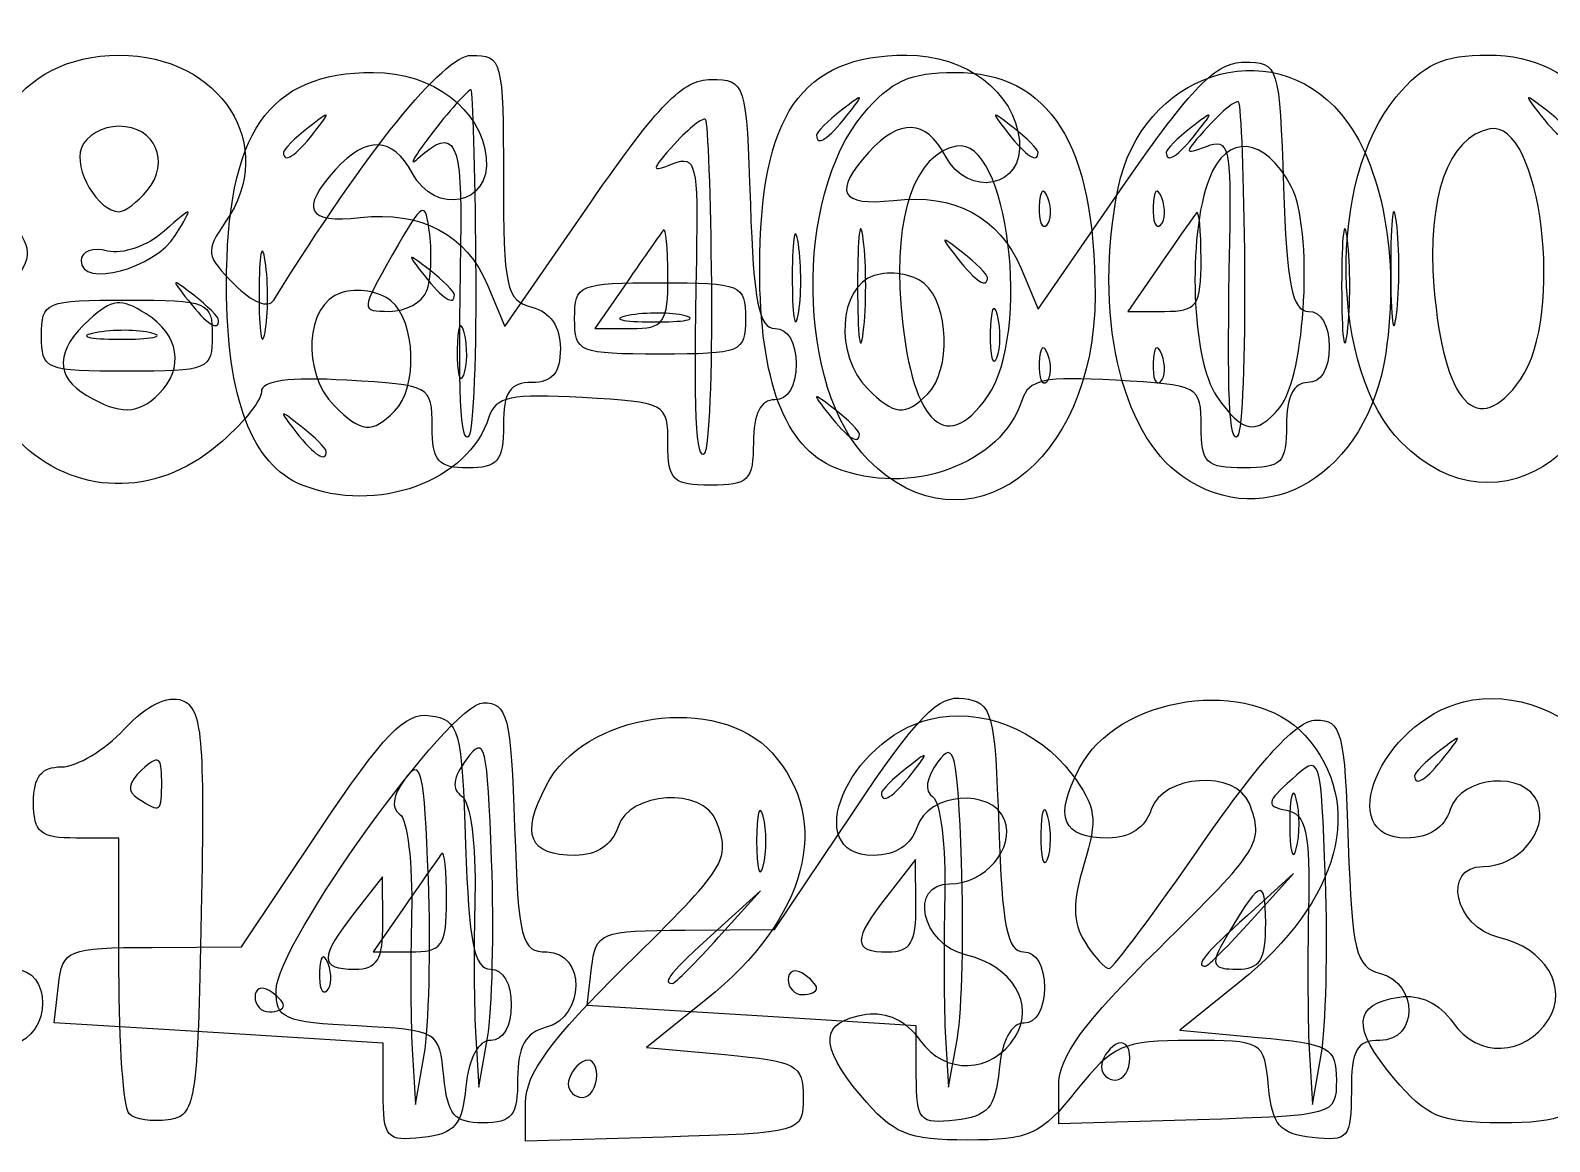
# Model space of a CAD drawing. Extents: x 2.03 to 5.39, y 7.1 to 8.91.
# Drawn here: x 4.4583 to 4.8139, y 7.9881 to 8.2483 of the extents above; entities that cross this region are included whole.
import ezdxf

# ---------------------------------------------------------------- set-up
doc = ezdxf.new("R2010")
doc.units = 0
doc.layers.add('Layer_1', color=7, linetype='CONTINUOUS')

msp = doc.modelspace()

# ---------------------------------------------------------------- linework, layer by layer
at = {"layer": 'Layer_1', "color": 7}
for p, q in [((4.649428, 8.228297), (4.649428, 8.228297)), ((4.524608, 8.224249), (4.524608, 8.224249)), ((4.731275, 8.224249), (4.731275, 8.224249)), ((4.694183, 8.219674), (4.694183, 8.219674)), ((4.485634, 8.210755), (4.485634, 8.210755)), ((4.694178, 8.182995), (4.714174, 8.211896)), ((4.69646, 8.209041), (4.69646, 8.209041)), ((4.723127, 8.209041), (4.723127, 8.209041)), ((4.569358, 8.178946), (4.589354, 8.207848)), ((4.778081, 8.203297), (4.778081, 8.203297)), ((4.492186, 8.200251), (4.492186, 8.200251)), ((4.653261, 8.199249), (4.653261, 8.199249)), ((4.766594, 8.199249), (4.766594, 8.199249)), ((4.63806, 8.198252), (4.638062, 8.198252)), ((4.513241, 8.194203), (4.513242, 8.194203)), ((4.562575, 8.194488), (4.562575, 8.194488)), ((4.690195, 8.192467), (4.694178, 8.182995)), ((4.722697, 8.193297), (4.715216, 8.182464)), ((4.732337, 8.194686), (4.732336, 8.194686)), ((4.742586, 8.19282), (4.742586, 8.19282)), ((4.565375, 8.188419), (4.569358, 8.178946)), ((4.597877, 8.189249), (4.590396, 8.178416)), ((4.607517, 8.190638), (4.607516, 8.190638)), ((4.617766, 8.188772), (4.617766, 8.188772)), ((4.682336, 8.190389), (4.682336, 8.190389)), ((4.551023, 8.187183), (4.551023, 8.187183)), ((4.557516, 8.186341), (4.557516, 8.186341)), ((4.58567, 8.180797), (4.58567, 8.180797)), ((4.611542, 8.18142), (4.611542, 8.181421)), ((4.684646, 8.181567), (4.684646, 8.181567)), ((4.715216, 8.182464), (4.723777, 8.182464)), ((4.486722, 8.177372), (4.486722, 8.177373)), ((4.502336, 8.180389), (4.502336, 8.180389)), ((4.559826, 8.177519), (4.559826, 8.177519)), ((4.590396, 8.178416), (4.598957, 8.178416)), ((4.46085, 8.176749), (4.46085, 8.176749)), ((4.69646, 8.172374), (4.69646, 8.172374)), ((4.723127, 8.172374), (4.723127, 8.172374)), ((4.807147, 8.166539), (4.807147, 8.166539)), ((4.488336, 8.163131), (4.488336, 8.163131)), ((4.668336, 8.163131), (4.668336, 8.163131)), ((4.682327, 8.162491), (4.682327, 8.162491)), ((4.750746, 8.159958), (4.750746, 8.159958)), ((4.543516, 8.159083), (4.543516, 8.159083)), ((4.652336, 8.153723), (4.652336, 8.153723)), ((4.527516, 8.149674), (4.527516, 8.149674)), ((4.779237, 8.151717), (4.779237, 8.151717)), ((4.646677, 8.145837), (4.646677, 8.145837)), ((4.654417, 8.147669), (4.654417, 8.147669)), ((4.521858, 8.141789), (4.521858, 8.141789)), ((4.727906, 8.143852), (4.727906, 8.143852)), ((4.789428, 8.078297), (4.789428, 8.078297)), ((4.664608, 8.074249), (4.664608, 8.074249)), ((4.489003, 8.072595), (4.489003, 8.072595)), ((4.754634, 8.068297), (4.754634, 8.068297)), ((4.629814, 8.064249), (4.629814, 8.064249)), ((4.632466, 8.037717), (4.650931, 8.065296)), ((4.696493, 8.064185), (4.696493, 8.064185)), ((4.507647, 8.033669), (4.526111, 8.061248)), ((4.479003, 8.05913), (4.469003, 8.05913)), ((4.479003, 8.028019), (4.479003, 8.05913)), ((4.56624, 8.054056), (4.56624, 8.054056)), ((4.665517, 8.05413), (4.658999, 8.045797)), ((4.665595, 8.043297), (4.665517, 8.05413)), ((4.676257, 8.053526), (4.676258, 8.053526)), ((4.540698, 8.050082), (4.534179, 8.041749)), ((4.540775, 8.039249), (4.540698, 8.050082)), ((4.551438, 8.049478), (4.551438, 8.049478)), ((4.754003, 8.050797), (4.743169, 8.041007)), ((4.744212, 8.039964), (4.754003, 8.050797)), ((4.761439, 8.049471), (4.761439, 8.049471)), ((4.629183, 8.046749), (4.618349, 8.036958)), ((4.619393, 8.035915), (4.629183, 8.046749)), ((4.54603, 8.043297), (4.538549, 8.032464)), ((4.55567, 8.044686), (4.555669, 8.044686)), ((4.665592, 8.043297), (4.665595, 8.043297)), ((4.540772, 8.039249), (4.540775, 8.039249)), ((4.744212, 8.039964), (4.744212, 8.039964)), ((4.747465, 8.039249), (4.747465, 8.039249)), ((4.611568, 8.03759), (4.632466, 8.037717)), ((4.619393, 8.035915), (4.619393, 8.035915)), ((4.486748, 8.033542), (4.507647, 8.033669)), ((4.538549, 8.032464), (4.54711, 8.032464)), ((4.527947, 8.029755), (4.527946, 8.029755)), ((4.588639, 8.019952), (4.589655, 8.028708)), ((4.463819, 8.015904), (4.464835, 8.02466)), ((4.741317, 8.025372), (4.727336, 8.01413)), ((4.616497, 8.021324), (4.602516, 8.010082)), ((4.642336, 8.023934), (4.642336, 8.023934)), ((4.517516, 8.019885), (4.517516, 8.019885)), ((4.627154, 8.017546), (4.588639, 8.019952)), ((4.665669, 8.015139), (4.627154, 8.017546)), ((4.502334, 8.013498), (4.463819, 8.015904)), ((4.540849, 8.011091), (4.502334, 8.013498)), ((4.665669, 8.00358), (4.665669, 8.015139)), ((4.727336, 8.01413), (4.745669, 8.012464)), ((4.540849, 7.999532), (4.540849, 8.011091)), ((4.562512, 8.012464), (4.563213, 8.000797)), ((4.563213, 8.000797), (4.565274, 8.01239)), ((4.602516, 8.010082), (4.620849, 8.008415)), ((4.672512, 8.012464), (4.673213, 8.000797)), ((4.673213, 8.000797), (4.675274, 8.01239)), ((4.547692, 8.008415), (4.548393, 7.996749)), ((4.548393, 7.996749), (4.550454, 8.008342)), ((4.715669, 8.00766), (4.715669, 8.00766)), ((4.757702, 8.008415), (4.758394, 7.996749)), ((4.758394, 7.996749), (4.760455, 8.008342)), ((4.555047, 8.003297), (4.555047, 8.003297)), ((4.590849, 8.003612), (4.590849, 8.003612)), ((4.66567, 8.00358), (4.665669, 8.00358)), ((4.777494, 8.002883), (4.777494, 8.002883)), ((4.54085, 7.999532), (4.540849, 7.999532)), ((4.699003, 7.992222), (4.699003, 8.001202)), ((4.699003, 8.001202), (4.699003, 8.001202)), ((4.574183, 7.997153), (4.574183, 7.997154)), ((4.574183, 7.988174), (4.574183, 7.997153)), ((4.652674, 7.998835), (4.652675, 7.998835)), ((4.481366, 7.994545), (4.481366, 7.994545)), ((4.731503, 7.993176), (4.699003, 7.992222)), ((4.606683, 7.989128), (4.574183, 7.988174))]:
    msp.add_line(p, q, dxfattribs=at)
for points in [[(4.712924, 8.211285), (4.718298, 8.238155), (4.748649, 8.24825), (4.765139, 8.228652)], [(4.454217, 8.20317), (4.441598, 8.221186), (4.455019, 8.242464), (4.479003, 8.242464)], [(4.479003, 8.242464), (4.502887, 8.242464), (4.516412, 8.221192), (4.503892, 8.203317)], [(4.51523, 8.185073), (4.536973, 8.220122), (4.55491, 8.242344), (4.561503, 8.2424)], [(4.561503, 8.2424), (4.568704, 8.242467), (4.569003, 8.241322), (4.569003, 8.213819)], [(4.629003, 8.192464), (4.629003, 8.228395), (4.638685, 8.242464), (4.663414, 8.242464)], [(4.663414, 8.242464), (4.677263, 8.242464), (4.68863, 8.233855), (4.689808, 8.222475)], [(4.778046, 8.2327), (4.784583, 8.240469), (4.788959, 8.242464), (4.799458, 8.242464)], [(4.799458, 8.242464), (4.821761, 8.242464), (4.832336, 8.225677), (4.832336, 8.190274)], [(4.504183, 8.188416), (4.504183, 8.224347), (4.513866, 8.238416), (4.538595, 8.238416)], [(4.538595, 8.238416), (4.552443, 8.238416), (4.56381, 8.229807), (4.564988, 8.218427)], [(4.653227, 8.228652), (4.659763, 8.236421), (4.664139, 8.238416), (4.674638, 8.238416)], [(4.674638, 8.238416), (4.696941, 8.238416), (4.707516, 8.221629), (4.707516, 8.186225)], [(4.714174, 8.211896), (4.730185, 8.235038), (4.735814, 8.240798), (4.74242, 8.240798)], [(4.74242, 8.240798), (4.750495, 8.240798), (4.75069, 8.240182), (4.751633, 8.211631)], [(4.561444, 8.234306), (4.561018, 8.234643), (4.55703, 8.230242), (4.552581, 8.224525)], [(4.562575, 8.194488), (4.562379, 8.216051), (4.56187, 8.233969), (4.561444, 8.234306)], [(4.589354, 8.207848), (4.605365, 8.23099), (4.610994, 8.236749), (4.6176, 8.236749)], [(4.6176, 8.236749), (4.625676, 8.236749), (4.62587, 8.236134), (4.626813, 8.207583)], [(4.649428, 8.228297), (4.653574, 8.233584), (4.653456, 8.233702), (4.64817, 8.229556)], [(4.741151, 8.231427), (4.740558, 8.23202), (4.737291, 8.229431), (4.733892, 8.225674)], [(4.742586, 8.19282), (4.74239, 8.213461), (4.741745, 8.230834), (4.741151, 8.231427)], [(4.779237, 8.151717), (4.762526, 8.168429), (4.761863, 8.213468), (4.778046, 8.2327)], [(4.81317, 8.229556), (4.807883, 8.233702), (4.807765, 8.233584), (4.811911, 8.228297)], [(4.524608, 8.224249), (4.528754, 8.229536), (4.528637, 8.229654), (4.52335, 8.225508)], [(4.616331, 8.227379), (4.615738, 8.227972), (4.612472, 8.225383), (4.609072, 8.221626)], [(4.617766, 8.188772), (4.61757, 8.209413), (4.616925, 8.226786), (4.616331, 8.227379)], [(4.654417, 8.147669), (4.637706, 8.16438), (4.637044, 8.20942), (4.653227, 8.228652)], [(4.64817, 8.229556), (4.644961, 8.22704), (4.642336, 8.224415), (4.642336, 8.223723)], [(4.642336, 8.223723), (4.642336, 8.220979), (4.645074, 8.222745), (4.649428, 8.228297)], [(4.672445, 8.218929), (4.667901, 8.227419), (4.661744, 8.227685), (4.65452, 8.219702)], [(4.68835, 8.225508), (4.683063, 8.229654), (4.682945, 8.229536), (4.687091, 8.224249)], [(4.731275, 8.224249), (4.735421, 8.229536), (4.735303, 8.229654), (4.730016, 8.225508)], [(4.765139, 8.228652), (4.77478, 8.217195), (4.778912, 8.195002), (4.775563, 8.172669)], [(4.807147, 8.166539), (4.8176, 8.181463), (4.81192, 8.22749), (4.79991, 8.225177)], [(4.811911, 8.228297), (4.816266, 8.222745), (4.819003, 8.220979), (4.819003, 8.223723)], [(4.819003, 8.223723), (4.819003, 8.224415), (4.816378, 8.22704), (4.81317, 8.229556)], [(4.479003, 8.225797), (4.475221, 8.225797), (4.471256, 8.223528), (4.470192, 8.220755)], [(4.485634, 8.210755), (4.491173, 8.217429), (4.487484, 8.225797), (4.479003, 8.225797)], [(4.52335, 8.225508), (4.520141, 8.222992), (4.517516, 8.220367), (4.517516, 8.219674)], [(4.517516, 8.219674), (4.517516, 8.216931), (4.520254, 8.218697), (4.524608, 8.224249)], [(4.547625, 8.21488), (4.543081, 8.223371), (4.536924, 8.223636), (4.5297, 8.215654)], [(4.552581, 8.224525), (4.548133, 8.218808), (4.546558, 8.216006), (4.549081, 8.218297)], [(4.549081, 8.218297), (4.55766, 8.226088), (4.559439, 8.222492), (4.558977, 8.198297)], [(4.682327, 8.162491), (4.69278, 8.177415), (4.6871, 8.223442), (4.67509, 8.221129)], [(4.687091, 8.224249), (4.691446, 8.218697), (4.694183, 8.216931), (4.694183, 8.219674)], [(4.694183, 8.219674), (4.694183, 8.220367), (4.691558, 8.222992), (4.68835, 8.225508)], [(4.730016, 8.225508), (4.726808, 8.222992), (4.724183, 8.220367), (4.724183, 8.219674)], [(4.724183, 8.219674), (4.724183, 8.216931), (4.72692, 8.218697), (4.731275, 8.224249)], [(4.733892, 8.225674), (4.728208, 8.219394), (4.728183, 8.219025), (4.733587, 8.221099)], [(4.753431, 8.21172), (4.7472, 8.223439), (4.738297, 8.224235), (4.734193, 8.213441)], [(4.79991, 8.225177), (4.790175, 8.223302), (4.785203, 8.209197), (4.786866, 8.188173)], [(4.470192, 8.220755), (4.468277, 8.215764), (4.474147, 8.205797), (4.479003, 8.205797)], [(4.609072, 8.221626), (4.603388, 8.215346), (4.603363, 8.214977), (4.608767, 8.217051)], [(4.65452, 8.219702), (4.646112, 8.210411), (4.64786, 8.207003), (4.66029, 8.208454)], [(4.67509, 8.221129), (4.665355, 8.219254), (4.660383, 8.205149), (4.662047, 8.184125)], [(4.689808, 8.222475), (4.69095, 8.211444), (4.677879, 8.208775), (4.672445, 8.218929)], [(4.733587, 8.221099), (4.738898, 8.223137), (4.739419, 8.220984), (4.73899, 8.198743)], [(4.564988, 8.218427), (4.56613, 8.207396), (4.553059, 8.204726), (4.547625, 8.21488)], [(4.608767, 8.217051), (4.614078, 8.219089), (4.614599, 8.216935), (4.61417, 8.194694)], [(4.5297, 8.215654), (4.521292, 8.206363), (4.52304, 8.202955), (4.53547, 8.204406)], [(4.569003, 8.213819), (4.569003, 8.187977), (4.569655, 8.185003), (4.57567, 8.18343)], [(4.734193, 8.213441), (4.729064, 8.199952), (4.730115, 8.170948), (4.736039, 8.162491)], [(4.479003, 8.205797), (4.480387, 8.205797), (4.483371, 8.208028), (4.485634, 8.210755)], [(4.66029, 8.208454), (4.67464, 8.210129), (4.685126, 8.204523), (4.690195, 8.192467)], [(4.69646, 8.209041), (4.695396, 8.2117), (4.694606, 8.21091), (4.694446, 8.207027)], [(4.696197, 8.202652), (4.697305, 8.20376), (4.697423, 8.206635), (4.69646, 8.209041)], [(4.727906, 8.143852), (4.71335, 8.154047), (4.707101, 8.182173), (4.712924, 8.211285)], [(4.723127, 8.209041), (4.722062, 8.2117), (4.721273, 8.21091), (4.721113, 8.207027)], [(4.722864, 8.202652), (4.723971, 8.20376), (4.72409, 8.206635), (4.723127, 8.209041)], [(4.750746, 8.159958), (4.756871, 8.167338), (4.758663, 8.20188), (4.753431, 8.21172)], [(4.751633, 8.211631), (4.752389, 8.188712), (4.753639, 8.182464), (4.757466, 8.182464)], [(4.778081, 8.203297), (4.777341, 8.209256), (4.776736, 8.204381), (4.776736, 8.192464)], [(4.492186, 8.200251), (4.496567, 8.207388), (4.496539, 8.207398), (4.489585, 8.201213)], [(4.53547, 8.204406), (4.54982, 8.206081), (4.560306, 8.200475), (4.565375, 8.188419)], [(4.551752, 8.200484), (4.550714, 8.208719), (4.550361, 8.208527), (4.54307, 8.195766)], [(4.626813, 8.207583), (4.627569, 8.184664), (4.628819, 8.178416), (4.632646, 8.178416)], [(4.694446, 8.207027), (4.694302, 8.203513), (4.69509, 8.201544), (4.696197, 8.202652)], [(4.721113, 8.207027), (4.720968, 8.203513), (4.721756, 8.201544), (4.722864, 8.202652)], [(4.731257, 8.20552), (4.730664, 8.204756), (4.726812, 8.199256), (4.722697, 8.193297)], [(4.732336, 8.194686), (4.732336, 8.201409), (4.731851, 8.206284), (4.731257, 8.20552)], [(4.45255, 8.186979), (4.458904, 8.195057), (4.459032, 8.196296), (4.454217, 8.20317)], [(4.503892, 8.203317), (4.499187, 8.196599), (4.49935, 8.19545), (4.505952, 8.188848)], [(4.607516, 8.190638), (4.607516, 8.19736), (4.607031, 8.202235), (4.606437, 8.201471)], [(4.638062, 8.198252), (4.637295, 8.203318), (4.636648, 8.199964), (4.636623, 8.190797)], [(4.653261, 8.199249), (4.652521, 8.205208), (4.651917, 8.200333), (4.651917, 8.188416)], [(4.766594, 8.199249), (4.765854, 8.205208), (4.76525, 8.200333), (4.76525, 8.188416)], [(4.778081, 8.181631), (4.778821, 8.187589), (4.778821, 8.197339), (4.778081, 8.203297)], [(4.470114, 8.194332), (4.470114, 8.187822), (4.487401, 8.192458), (4.492186, 8.200251)], [(4.489585, 8.201213), (4.485719, 8.197775), (4.479756, 8.195695), (4.476335, 8.196589)], [(4.513242, 8.194203), (4.512475, 8.19927), (4.511828, 8.195916), (4.511803, 8.186749)], [(4.551023, 8.187183), (4.552018, 8.189778), (4.552347, 8.195764), (4.551752, 8.200484)], [(4.606437, 8.201471), (4.605844, 8.200708), (4.601992, 8.195208), (4.597877, 8.189249)], [(4.653261, 8.177583), (4.654001, 8.183541), (4.654001, 8.193291), (4.653261, 8.199249)], [(4.676503, 8.196223), (4.671216, 8.200369), (4.671098, 8.200251), (4.675244, 8.194964)], [(4.73899, 8.198743), (4.738287, 8.162324), (4.738776, 8.151126), (4.740972, 8.153322)], [(4.766594, 8.177583), (4.767333, 8.183541), (4.767333, 8.193291), (4.766594, 8.199249)], [(4.476335, 8.196589), (4.472891, 8.197489), (4.470114, 8.196478), (4.470114, 8.194332)], [(4.54307, 8.195766), (4.53553, 8.182568), (4.535524, 8.182464), (4.542341, 8.182464)], [(4.551683, 8.192174), (4.546396, 8.196321), (4.546278, 8.196203), (4.550425, 8.190916)], [(4.558977, 8.198297), (4.55829, 8.162317), (4.558784, 8.151135), (4.560968, 8.153318)], [(4.638016, 8.181585), (4.638807, 8.185685), (4.638828, 8.193185), (4.63806, 8.198252)], [(4.675244, 8.194964), (4.679599, 8.189412), (4.682336, 8.187646), (4.682336, 8.190389)], [(4.682336, 8.190389), (4.682336, 8.191082), (4.679711, 8.193706), (4.676503, 8.196223)], [(4.513196, 8.177537), (4.513987, 8.181637), (4.514008, 8.189137), (4.513241, 8.194203)], [(4.557516, 8.186341), (4.557516, 8.187033), (4.554891, 8.189658), (4.551683, 8.192174)], [(4.560968, 8.153318), (4.562049, 8.154399), (4.562772, 8.172925), (4.562575, 8.194488)], [(4.61417, 8.194694), (4.613468, 8.158276), (4.613956, 8.147078), (4.616152, 8.149274)], [(4.646677, 8.145837), (4.634921, 8.150571), (4.629003, 8.166183), (4.629003, 8.192464)], [(4.667496, 8.188998), (4.664834, 8.191207), (4.659584, 8.19204), (4.65583, 8.190848)], [(4.723777, 8.182464), (4.731412, 8.182464), (4.732337, 8.183785), (4.732337, 8.194686)], [(4.740972, 8.153322), (4.742056, 8.154406), (4.742782, 8.17218), (4.742586, 8.19282)], [(4.776736, 8.192464), (4.776736, 8.180547), (4.777341, 8.175672), (4.778081, 8.181631)], [(4.496503, 8.186223), (4.491216, 8.190369), (4.491098, 8.190251), (4.495244, 8.184964)], [(4.521858, 8.141789), (4.510101, 8.146523), (4.504183, 8.162135), (4.504183, 8.188416)], [(4.505952, 8.188848), (4.510242, 8.184559), (4.51397, 8.183042), (4.51523, 8.185073)], [(4.542676, 8.18495), (4.540014, 8.187159), (4.534764, 8.187992), (4.53101, 8.1868)], [(4.550425, 8.190916), (4.554779, 8.185363), (4.557516, 8.183598), (4.557516, 8.186341)], [(4.58567, 8.180797), (4.58567, 8.18876), (4.586558, 8.189131), (4.60567, 8.189131)], [(4.598957, 8.178416), (4.606592, 8.178416), (4.607517, 8.179737), (4.607517, 8.190638)], [(4.60567, 8.189131), (4.624781, 8.189131), (4.62567, 8.188761), (4.62567, 8.180797)], [(4.616152, 8.149274), (4.617236, 8.150358), (4.617962, 8.168131), (4.617766, 8.188772)], [(4.636623, 8.190797), (4.636601, 8.181631), (4.637225, 8.177485), (4.638016, 8.181585)], [(4.65583, 8.190848), (4.647439, 8.188185), (4.646477, 8.172133), (4.654241, 8.164369)], [(4.651917, 8.188416), (4.651917, 8.176499), (4.652521, 8.171624), (4.653261, 8.177583)], [(4.668336, 8.163131), (4.673859, 8.168654), (4.673357, 8.184134), (4.667496, 8.188998)], [(4.76525, 8.188416), (4.76525, 8.176499), (4.765855, 8.171624), (4.766594, 8.177583)], [(4.832336, 8.190274), (4.832336, 8.150559), (4.802245, 8.128709), (4.779237, 8.151717)], [(4.786866, 8.188173), (4.789031, 8.160821), (4.797108, 8.152206), (4.807147, 8.166539)], [(4.46085, 8.176749), (4.46085, 8.184712), (4.461739, 8.185083), (4.48085, 8.185083)], [(4.48535, 8.18189), (4.479404, 8.185604), (4.47742, 8.185398), (4.472017, 8.180508)], [(4.48085, 8.185083), (4.499961, 8.185083), (4.50085, 8.184713), (4.50085, 8.176749)], [(4.495244, 8.184964), (4.499599, 8.179412), (4.502336, 8.177646), (4.502336, 8.180389)], [(4.502336, 8.180389), (4.502336, 8.181082), (4.499711, 8.183706), (4.496503, 8.186223)], [(4.511803, 8.186749), (4.511781, 8.177583), (4.512405, 8.173437), (4.513196, 8.177537)], [(4.53101, 8.1868), (4.52262, 8.184137), (4.521657, 8.168085), (4.529421, 8.160321)], [(4.542341, 8.182464), (4.54612, 8.182464), (4.550027, 8.184587), (4.551023, 8.187183)], [(4.543516, 8.159083), (4.54904, 8.164606), (4.548537, 8.180086), (4.542676, 8.18495)], [(4.707516, 8.186225), (4.707516, 8.146511), (4.677425, 8.124661), (4.654417, 8.147669)], [(4.662047, 8.184125), (4.664211, 8.156773), (4.672288, 8.148158), (4.682327, 8.162491)], [(4.684646, 8.181567), (4.683801, 8.184811), (4.683054, 8.182964), (4.682986, 8.177464)], [(4.488336, 8.163131), (4.494392, 8.169186), (4.493144, 8.177022), (4.48535, 8.18189)], [(4.559826, 8.177519), (4.558981, 8.180762), (4.558234, 8.178916), (4.558166, 8.173416)], [(4.57567, 8.18343), (4.579984, 8.182302), (4.582336, 8.178883), (4.582336, 8.173742)], [(4.60567, 8.172464), (4.586558, 8.172464), (4.58567, 8.172834), (4.58567, 8.180797)], [(4.598208, 8.181487), (4.594062, 8.180691), (4.59667, 8.180008), (4.604003, 8.179971)], [(4.611542, 8.181421), (4.608355, 8.182255), (4.602355, 8.182285), (4.598208, 8.181487)], [(4.604003, 8.179971), (4.611336, 8.179937), (4.614729, 8.180586), (4.611542, 8.18142)], [(4.62567, 8.180797), (4.62567, 8.172834), (4.624781, 8.172464), (4.60567, 8.172464)], [(4.684523, 8.171567), (4.685436, 8.173824), (4.685492, 8.178324), (4.684646, 8.181567)], [(4.757466, 8.182464), (4.760439, 8.182464), (4.762336, 8.179218), (4.762336, 8.174131)], [(4.472017, 8.180508), (4.464106, 8.173349), (4.463926, 8.167144), (4.471503, 8.162731)], [(4.473389, 8.177439), (4.469242, 8.176643), (4.47185, 8.175959), (4.479183, 8.175922)], [(4.486722, 8.177373), (4.483535, 8.178207), (4.477535, 8.178237), (4.473389, 8.177439)], [(4.479183, 8.175922), (4.486516, 8.175889), (4.489909, 8.176538), (4.486722, 8.177372)], [(4.559703, 8.167519), (4.560616, 8.169776), (4.560672, 8.174276), (4.559826, 8.177519)], [(4.632646, 8.178416), (4.635619, 8.178416), (4.637516, 8.175169), (4.637516, 8.170083)], [(4.682986, 8.177464), (4.682919, 8.171964), (4.683609, 8.169311), (4.684523, 8.171567)], [(4.48085, 8.168416), (4.461739, 8.168416), (4.46085, 8.168786), (4.46085, 8.176749)], [(4.50085, 8.176749), (4.50085, 8.168786), (4.499961, 8.168416), (4.48085, 8.168416)], [(4.558166, 8.173416), (4.5581, 8.167916), (4.55879, 8.165262), (4.559703, 8.167519)], [(4.582336, 8.173742), (4.582336, 8.16802), (4.580471, 8.165797), (4.57567, 8.165797)], [(4.69646, 8.172374), (4.695396, 8.175033), (4.694606, 8.174243), (4.694446, 8.17036)], [(4.723127, 8.172374), (4.722062, 8.175033), (4.721273, 8.174243), (4.721113, 8.17036)], [(4.762336, 8.174131), (4.762336, 8.168946), (4.760447, 8.165798), (4.757336, 8.165798)], [(4.637516, 8.170083), (4.637516, 8.164898), (4.635627, 8.161749), (4.632516, 8.161749)], [(4.694446, 8.17036), (4.694302, 8.166846), (4.69509, 8.164878), (4.696197, 8.165985)], [(4.696197, 8.165985), (4.697305, 8.167093), (4.697423, 8.169968), (4.69646, 8.172374)], [(4.721113, 8.17036), (4.720968, 8.166846), (4.721756, 8.164878), (4.722864, 8.165985)], [(4.722864, 8.165985), (4.723971, 8.167093), (4.72409, 8.169968), (4.723127, 8.172374)], [(4.775563, 8.172669), (4.771317, 8.144352), (4.747636, 8.130032), (4.727906, 8.143852)], [(4.53233, 8.166335), (4.518714, 8.167104), (4.512326, 8.166224), (4.51233, 8.163594)], [(4.552336, 8.155501), (4.552336, 8.165014), (4.551943, 8.165228), (4.53233, 8.166335)], [(4.71229, 8.166335), (4.695622, 8.167274), (4.691937, 8.166496), (4.690426, 8.161718)], [(4.732336, 8.155502), (4.732336, 8.165017), (4.731947, 8.165227), (4.71229, 8.166335)], [(4.471503, 8.162731), (4.479262, 8.158212), (4.483518, 8.158313), (4.488336, 8.163131)], [(4.51233, 8.163594), (4.512334, 8.161465), (4.507721, 8.15584), (4.50208, 8.151094)], [(4.58747, 8.162287), (4.570803, 8.163226), (4.567117, 8.162448), (4.565606, 8.15767)], [(4.57567, 8.165797), (4.570484, 8.165797), (4.569003, 8.163575), (4.569003, 8.155797)], [(4.646503, 8.159556), (4.641216, 8.163702), (4.641098, 8.163584), (4.645244, 8.158297)], [(4.654241, 8.164369), (4.660528, 8.158082), (4.663065, 8.157859), (4.668336, 8.163131)], [(4.757336, 8.165798), (4.754003, 8.165798), (4.752336, 8.162464), (4.752336, 8.155798)], [(4.521683, 8.155508), (4.516396, 8.159654), (4.516278, 8.159536), (4.520425, 8.154249)], [(4.529421, 8.160321), (4.535708, 8.154034), (4.538245, 8.153811), (4.543516, 8.159083)], [(4.607516, 8.151453), (4.607516, 8.160969), (4.607127, 8.161179), (4.58747, 8.162287)], [(4.632516, 8.161749), (4.629183, 8.161749), (4.627516, 8.158416), (4.627516, 8.151749)], [(4.652336, 8.153723), (4.652336, 8.154415), (4.649711, 8.15704), (4.646503, 8.159556)], [(4.690426, 8.161718), (4.685668, 8.146672), (4.664071, 8.138832), (4.646677, 8.145837)], [(4.736039, 8.162491), (4.742112, 8.15382), (4.745209, 8.153286), (4.750746, 8.159958)], [(4.565606, 8.15767), (4.560848, 8.142624), (4.539252, 8.134784), (4.521858, 8.141789)], [(4.569003, 8.155797), (4.569003, 8.147353), (4.567707, 8.145797), (4.56067, 8.145797)], [(4.645244, 8.158297), (4.649599, 8.152745), (4.652336, 8.150979), (4.652336, 8.153723)], [(4.752336, 8.155798), (4.752336, 8.146909), (4.751225, 8.145798), (4.742336, 8.145798)], [(4.50208, 8.151094), (4.48737, 8.138716), (4.468453, 8.139168), (4.455413, 8.152208)], [(4.520425, 8.154249), (4.524779, 8.148697), (4.527516, 8.146931), (4.527516, 8.149674)], [(4.527516, 8.149674), (4.527516, 8.150367), (4.524891, 8.152992), (4.521683, 8.155508)], [(4.56067, 8.145797), (4.553689, 8.145797), (4.552336, 8.147373), (4.552336, 8.155501)], [(4.742336, 8.145798), (4.733515, 8.145798), (4.732336, 8.146942), (4.732336, 8.155502)], [(4.617516, 8.141749), (4.608695, 8.141749), (4.607516, 8.142893), (4.607516, 8.151453)], [(4.627516, 8.151749), (4.627516, 8.142861), (4.626405, 8.141749), (4.617516, 8.141749)], [(4.703808, 8.075421), (4.71271, 8.092634), (4.744046, 8.097186), (4.756731, 8.083108)], [(4.480232, 8.084603), (4.485401, 8.090178), (4.490377, 8.09265), (4.493792, 8.091339)], [(4.578989, 8.071373), (4.58789, 8.088586), (4.619226, 8.093137), (4.631911, 8.07906)], [(4.650931, 8.065296), (4.665822, 8.087538), (4.670809, 8.092675), (4.676699, 8.091836)], [(4.676699, 8.091836), (4.683493, 8.09087), (4.68407, 8.088758), (4.684966, 8.06163)], [(4.793775, 8.091037), (4.805369, 8.093947), (4.819089, 8.088617), (4.826886, 8.078173)], [(4.493792, 8.091339), (4.498476, 8.089542), (4.499065, 8.083002), (4.498261, 8.0417)], [(4.515784, 8.023463), (4.515958, 8.034508), (4.556497, 8.090797), (4.564277, 8.090797)], [(4.526111, 8.061248), (4.541002, 8.08349), (4.545989, 8.088626), (4.551879, 8.087788)], [(4.564277, 8.090797), (4.570017, 8.090797), (4.570768, 8.087822), (4.571632, 8.06163)], [(4.668955, 8.086989), (4.680549, 8.089899), (4.694269, 8.084569), (4.702066, 8.074125)], [(4.780445, 8.05913), (4.763055, 8.05913), (4.774348, 8.086161), (4.793775, 8.091037)], [(4.465534, 8.075797), (4.469127, 8.075797), (4.475741, 8.07976), (4.480232, 8.084603)], [(4.551879, 8.087788), (4.558673, 8.086822), (4.559251, 8.08471), (4.560146, 8.057582)], [(4.655625, 8.055082), (4.638235, 8.055082), (4.649528, 8.082113), (4.668955, 8.086989)], [(4.732594, 8.05775), (4.746365, 8.077638), (4.754742, 8.086748), (4.759261, 8.086748)], [(4.759261, 8.086748), (4.765241, 8.086748), (4.765938, 8.084089), (4.766807, 8.057938)], [(4.56624, 8.054056), (4.565259, 8.081001), (4.564652, 8.083457), (4.560407, 8.07766)], [(4.676258, 8.053526), (4.675322, 8.079201), (4.674595, 8.082269), (4.670709, 8.076954)], [(4.756731, 8.083108), (4.77104, 8.067228), (4.764936, 8.044364), (4.741317, 8.025372)], [(4.789428, 8.078297), (4.793574, 8.083584), (4.793456, 8.083702), (4.788169, 8.079556)], [(4.489003, 8.072595), (4.489003, 8.078237), (4.488215, 8.078662), (4.484372, 8.075095)], [(4.551438, 8.049478), (4.550502, 8.075152), (4.549775, 8.07822), (4.545889, 8.072906)], [(4.560407, 8.07766), (4.557169, 8.073238), (4.556803, 8.07049), (4.55925, 8.068977)], [(4.631911, 8.07906), (4.64622, 8.06318), (4.640116, 8.040316), (4.616497, 8.021324)], [(4.664608, 8.074249), (4.668754, 8.079536), (4.668636, 8.079654), (4.663349, 8.075507)], [(4.761439, 8.049471), (4.760363, 8.078944), (4.760346, 8.078994), (4.753571, 8.072878)], [(4.788169, 8.079556), (4.784961, 8.077039), (4.782336, 8.074414), (4.782336, 8.073722)], [(4.782336, 8.073722), (4.782336, 8.070979), (4.785073, 8.072744), (4.789428, 8.078297)], [(4.459003, 8.067464), (4.459003, 8.073517), (4.460789, 8.075797), (4.465534, 8.075797)], [(4.484372, 8.075095), (4.481017, 8.071981), (4.480787, 8.070122), (4.483538, 8.068348)], [(4.663349, 8.075507), (4.660141, 8.072991), (4.657516, 8.070366), (4.657516, 8.069674)], [(4.657516, 8.069674), (4.657516, 8.066931), (4.660253, 8.068696), (4.664608, 8.074249)], [(4.670709, 8.076954), (4.667914, 8.073132), (4.667473, 8.070075), (4.669534, 8.068802)], [(4.710641, 8.05913), (4.699786, 8.05913), (4.697815, 8.063831), (4.703808, 8.075421)], [(4.702066, 8.074125), (4.707791, 8.066457), (4.708184, 8.063613), (4.704969, 8.053136)], [(4.743646, 8.067191), (4.740604, 8.075118), (4.723294, 8.074068), (4.720669, 8.065797)], [(4.811147, 8.067421), (4.808244, 8.074984), (4.793207, 8.073792), (4.790669, 8.065796)], [(4.483538, 8.068348), (4.488873, 8.064908), (4.489003, 8.065008), (4.489003, 8.072595)], [(4.545889, 8.072906), (4.543094, 8.069083), (4.542654, 8.066027), (4.544714, 8.064754)], [(4.585822, 8.055082), (4.574966, 8.055082), (4.572995, 8.059783), (4.578989, 8.071373)], [(4.618826, 8.063143), (4.615784, 8.07107), (4.598475, 8.07002), (4.595849, 8.061749)], [(4.686327, 8.063372), (4.683425, 8.070936), (4.668387, 8.069743), (4.665849, 8.061748)], [(4.753571, 8.072878), (4.747568, 8.06746), (4.747428, 8.066619), (4.752362, 8.06563)], [(4.754634, 8.068297), (4.753795, 8.071505), (4.753109, 8.06888), (4.753109, 8.062464)], [(4.469003, 8.05913), (4.460558, 8.05913), (4.459003, 8.060427), (4.459003, 8.067464)], [(4.55925, 8.068977), (4.561291, 8.067716), (4.562611, 8.057601), (4.562321, 8.045447)], [(4.629814, 8.064249), (4.628975, 8.067457), (4.628289, 8.064832), (4.628289, 8.058415)], [(4.669534, 8.068802), (4.671347, 8.067681), (4.672601, 8.057172), (4.672321, 8.045447)], [(4.696493, 8.064185), (4.695647, 8.067429), (4.694901, 8.065582), (4.694833, 8.060082)], [(4.722336, 8.033148), (4.746227, 8.056663), (4.747132, 8.058108), (4.743646, 8.067191)], [(4.754634, 8.05663), (4.755473, 8.059839), (4.755473, 8.065089), (4.754634, 8.068297)], [(4.798363, 8.052463), (4.806558, 8.052463), (4.813686, 8.060803), (4.811147, 8.067421)], [(4.544714, 8.064754), (4.546527, 8.063633), (4.547781, 8.053124), (4.547501, 8.041399)], [(4.629814, 8.052582), (4.630653, 8.05579), (4.630653, 8.06104), (4.629814, 8.064249)], [(4.673543, 8.048415), (4.681738, 8.048415), (4.688866, 8.056755), (4.686327, 8.063372)], [(4.696369, 8.054185), (4.697283, 8.056442), (4.697338, 8.060942), (4.696493, 8.064185)], [(4.720669, 8.065797), (4.719336, 8.061597), (4.715626, 8.05913), (4.710641, 8.05913)], [(4.752362, 8.06563), (4.756972, 8.064705), (4.757863, 8.060638), (4.757478, 8.042296)], [(4.790669, 8.065796), (4.789317, 8.061537), (4.785626, 8.05913), (4.780445, 8.05913)], [(4.571632, 8.06163), (4.572505, 8.035206), (4.57321, 8.032464), (4.579132, 8.032464)], [(4.595849, 8.061749), (4.594516, 8.057549), (4.590806, 8.055082), (4.585822, 8.055082)], [(4.597516, 8.0291), (4.621408, 8.052615), (4.622312, 8.05406), (4.618826, 8.063143)], [(4.665849, 8.061748), (4.664497, 8.057488), (4.660806, 8.055082), (4.655625, 8.055082)], [(4.684966, 8.06163), (4.685723, 8.038711), (4.686973, 8.032464), (4.6908, 8.032464)], [(4.694833, 8.060082), (4.694766, 8.054582), (4.695456, 8.051929), (4.696369, 8.054185)], [(4.753109, 8.062464), (4.753109, 8.056047), (4.753795, 8.053422), (4.754634, 8.05663)], [(4.555669, 8.044686), (4.555669, 8.051408), (4.555184, 8.056283), (4.55459, 8.055519)], [(4.560146, 8.057582), (4.560903, 8.034663), (4.562153, 8.028415), (4.56598, 8.028415)], [(4.628289, 8.058415), (4.628289, 8.051999), (4.628975, 8.049374), (4.629814, 8.052582)], [(4.710818, 8.028583), (4.711752, 8.028672), (4.721551, 8.041801), (4.732594, 8.05775)], [(4.766807, 8.057938), (4.767652, 8.032552), (4.768543, 8.028924), (4.774307, 8.027416)], [(4.55459, 8.055519), (4.553997, 8.054756), (4.550145, 8.049255), (4.54603, 8.043297)], [(4.565274, 8.01239), (4.566408, 8.018766), (4.566842, 8.037516), (4.56624, 8.054056)], [(4.675274, 8.01239), (4.676408, 8.018766), (4.67685, 8.037277), (4.676257, 8.053526)], [(4.704969, 8.053136), (4.702175, 8.044034), (4.702229, 8.039449), (4.705184, 8.034716)], [(4.550454, 8.008342), (4.551588, 8.014718), (4.55203, 8.033229), (4.551438, 8.049478)], [(4.747465, 8.039249), (4.74741, 8.050352), (4.74615, 8.049732), (4.737287, 8.034249)], [(4.760455, 8.008342), (4.761589, 8.014718), (4.762032, 8.033226), (4.761439, 8.049471)], [(4.802021, 8.035857), (4.791731, 8.038269), (4.788605, 8.052463), (4.798363, 8.052463)], [(4.562321, 8.045447), (4.562041, 8.033723), (4.562126, 8.01888), (4.562512, 8.012464)], [(4.658999, 8.045797), (4.650706, 8.035195), (4.650706, 8.032464), (4.658999, 8.032464)], [(4.677201, 8.031809), (4.666911, 8.034221), (4.663785, 8.048415), (4.673543, 8.048415)], [(4.672321, 8.045447), (4.672041, 8.033723), (4.672126, 8.01888), (4.672512, 8.012464)], [(4.54711, 8.032464), (4.554745, 8.032464), (4.55567, 8.033785), (4.55567, 8.044686)], [(4.658999, 8.032464), (4.664313, 8.032464), (4.665651, 8.034661), (4.665592, 8.043297)], [(4.757478, 8.042296), (4.757221, 8.030079), (4.757322, 8.014832), (4.757702, 8.008415)], [(4.498261, 8.0417), (4.497386, 7.996704), (4.496968, 7.994078), (4.490532, 7.993156)], [(4.534179, 8.041749), (4.525886, 8.031147), (4.525886, 8.028415), (4.534179, 8.028415)], [(4.534179, 8.028415), (4.539493, 8.028415), (4.540831, 8.030613), (4.540772, 8.039249)], [(4.547501, 8.041399), (4.547221, 8.029675), (4.547306, 8.014832), (4.547692, 8.008415)], [(4.743169, 8.041007), (4.733071, 8.031881), (4.730804, 8.02913), (4.733379, 8.02913)], [(4.733379, 8.02913), (4.733952, 8.02913), (4.738828, 8.034005), (4.744212, 8.039964)], [(4.740732, 8.028415), (4.746174, 8.028415), (4.747506, 8.030559), (4.747465, 8.039249)], [(4.589655, 8.028708), (4.590628, 8.037105), (4.591525, 8.037469), (4.611568, 8.03759)], [(4.618349, 8.036958), (4.608251, 8.027833), (4.605984, 8.025082), (4.608559, 8.025082)], [(4.608559, 8.025082), (4.609133, 8.025082), (4.614008, 8.029957), (4.619393, 8.035915)], [(4.705184, 8.034716), (4.707349, 8.03125), (4.709884, 8.028491), (4.710818, 8.028583)], [(4.813645, 8.01663), (4.818415, 8.024239), (4.812937, 8.033299), (4.802021, 8.035857)], [(4.464835, 8.02466), (4.465808, 8.033057), (4.466705, 8.033421), (4.486748, 8.033542)], [(4.527946, 8.029755), (4.526882, 8.032414), (4.526092, 8.031625), (4.525933, 8.027741)], [(4.579132, 8.032464), (4.588297, 8.032464), (4.588185, 8.017232), (4.579002, 8.014831)], [(4.688825, 8.012582), (4.693595, 8.02019), (4.688118, 8.029251), (4.677201, 8.031809)], [(4.6908, 8.032464), (4.693772, 8.032464), (4.69567, 8.029217), (4.69567, 8.02413)], [(4.699003, 8.001202), (4.699003, 8.00791), (4.704905, 8.015991), (4.722336, 8.033148)], [(4.737287, 8.034249), (4.734575, 8.02951), (4.735222, 8.028415), (4.740732, 8.028415)], [(4.454313, 8.028415), (4.463477, 8.028415), (4.463365, 8.013184), (4.454183, 8.010783)], [(4.481366, 7.994545), (4.480066, 7.995845), (4.479003, 8.010908), (4.479003, 8.028019)], [(4.525933, 8.027741), (4.525788, 8.024228), (4.526576, 8.022259), (4.527683, 8.023366)], [(4.527683, 8.023366), (4.528791, 8.024474), (4.528909, 8.027349), (4.527947, 8.029755)], [(4.56598, 8.028415), (4.568952, 8.028415), (4.57085, 8.025169), (4.57085, 8.020082)], [(4.574183, 7.997154), (4.574183, 8.003862), (4.580085, 8.011943), (4.597516, 8.0291)], [(4.639003, 8.027464), (4.637169, 8.028597), (4.635669, 8.027935), (4.635669, 8.025994)], [(4.514183, 8.023415), (4.512349, 8.024549), (4.510849, 8.023887), (4.510849, 8.021946)], [(4.635669, 8.025994), (4.635669, 8.024052), (4.637169, 8.022464), (4.639003, 8.022464)], [(4.642336, 8.023934), (4.642336, 8.024742), (4.640836, 8.026331), (4.639003, 8.027464)], [(4.69567, 8.02413), (4.69567, 8.019108), (4.693767, 8.015797), (4.690881, 8.015797)], [(4.774307, 8.027416), (4.783283, 8.025069), (4.783177, 8.011748), (4.774183, 8.011748)], [(4.510849, 8.021946), (4.510849, 8.020004), (4.512349, 8.018415), (4.514183, 8.018415)], [(4.517516, 8.019885), (4.517516, 8.020694), (4.516016, 8.022282), (4.514183, 8.023415)], [(4.534836, 8.01513), (4.517572, 8.01603), (4.515681, 8.016858), (4.515784, 8.023463)], [(4.639003, 8.022464), (4.640836, 8.022464), (4.642336, 8.023125), (4.642336, 8.023934)], [(4.777494, 8.002883), (4.767497, 8.014764), (4.767865, 8.02031), (4.778758, 8.021905)], [(4.778758, 8.021905), (4.783593, 8.022613), (4.788126, 8.02044), (4.791318, 8.015882)], [(4.514183, 8.018415), (4.516016, 8.018415), (4.517516, 8.019077), (4.517516, 8.019885)], [(4.57085, 8.020082), (4.57085, 8.01506), (4.568947, 8.011749), (4.566061, 8.011749)], [(4.652675, 7.998835), (4.642677, 8.010716), (4.643046, 8.016262), (4.653938, 8.017857)], [(4.653938, 8.017857), (4.658773, 8.018565), (4.663306, 8.016391), (4.666498, 8.011834)], [(4.555047, 8.003297), (4.554015, 8.014007), (4.553785, 8.014142), (4.534836, 8.01513)], [(4.579002, 8.014831), (4.574148, 8.013562), (4.572336, 8.010284), (4.572336, 8.002776)], [(4.690881, 8.015797), (4.687915, 8.015797), (4.685695, 8.011674), (4.685048, 8.004963)], [(4.791318, 8.015882), (4.797116, 8.007604), (4.80822, 8.007976), (4.813645, 8.01663)], [(4.566061, 8.011749), (4.563095, 8.011749), (4.560875, 8.007626), (4.560228, 8.000915)], [(4.666498, 8.011834), (4.672297, 8.003556), (4.6834, 8.003928), (4.688825, 8.012582)], [(4.729805, 8.011748), (4.714042, 8.011748), (4.711695, 8.010718), (4.703207, 8.000081)], [(4.712336, 8.010797), (4.710503, 8.009664), (4.709003, 8.007325), (4.709003, 8.0056)], [(4.715669, 8.00766), (4.715669, 8.010518), (4.714169, 8.01193), (4.712336, 8.010797)], [(4.748138, 8.000915), (4.747107, 8.01161), (4.746874, 8.011748), (4.729805, 8.011748)], [(4.745669, 8.012464), (4.762558, 8.010928), (4.764003, 8.01014), (4.764003, 8.002464)], [(4.774183, 8.011748), (4.768762, 8.011748), (4.767516, 8.009526), (4.767516, 7.99986)], [(4.587516, 8.006749), (4.585683, 8.005616), (4.584183, 8.003277), (4.584183, 8.001552)], [(4.590849, 8.003612), (4.590849, 8.00647), (4.589349, 8.007882), (4.587516, 8.006749)], [(4.620849, 8.008415), (4.637738, 8.00688), (4.639183, 8.006092), (4.639183, 7.998415)], [(4.712336, 8.002464), (4.714169, 8.002464), (4.715669, 8.004802), (4.715669, 8.00766)], [(4.564214, 7.992464), (4.557487, 7.992464), (4.555912, 7.994324), (4.555047, 8.003297)], [(4.572336, 8.002776), (4.572336, 7.99407), (4.571071, 7.992464), (4.564214, 7.992464)], [(4.587516, 7.998415), (4.589349, 7.998415), (4.590849, 8.000754), (4.590849, 8.003612)], [(4.674836, 7.993075), (4.666396, 7.992104), (4.66567, 7.992937), (4.66567, 8.00358)], [(4.685048, 8.004963), (4.684178, 7.995937), (4.682475, 7.993954), (4.674836, 7.993075)], [(4.709003, 8.0056), (4.709003, 8.003875), (4.710503, 8.002464), (4.712336, 8.002464)], [(4.80249, 7.992463), (4.788406, 7.992463), (4.785104, 7.993839), (4.777494, 8.002883)], [(4.828027, 8.00413), (4.81968, 7.993669), (4.817041, 7.992463), (4.80249, 7.992463)], [(4.550017, 7.989027), (4.541576, 7.988056), (4.54085, 7.988888), (4.54085, 7.999532)], [(4.560228, 8.000915), (4.559358, 7.991888), (4.557655, 7.989906), (4.550017, 7.989027)], [(4.584183, 8.001552), (4.584183, 7.999827), (4.585683, 7.998415), (4.587516, 7.998415)], [(4.703207, 8.000081), (4.69486, 7.989621), (4.692221, 7.988415), (4.67767, 7.988415)], [(4.764003, 8.002464), (4.764003, 7.99421), (4.763693, 7.994121), (4.731503, 7.993176)], [(4.758349, 7.989027), (4.750711, 7.989906), (4.749009, 7.991888), (4.748138, 8.000915)], [(4.767516, 7.99986), (4.767516, 7.988858), (4.766833, 7.988051), (4.758349, 7.989027)], [(4.639183, 7.998415), (4.639183, 7.990162), (4.638873, 7.990073), (4.606683, 7.989128)], [(4.67767, 7.988415), (4.663586, 7.988415), (4.660284, 7.989791), (4.652674, 7.998835)], [(4.490532, 7.993156), (4.48679, 7.992621), (4.482665, 7.993245), (4.481366, 7.994545)]]:
    msp.add_open_spline(points, degree=3, dxfattribs=at)

doc.saveas('drawing.dxf')
